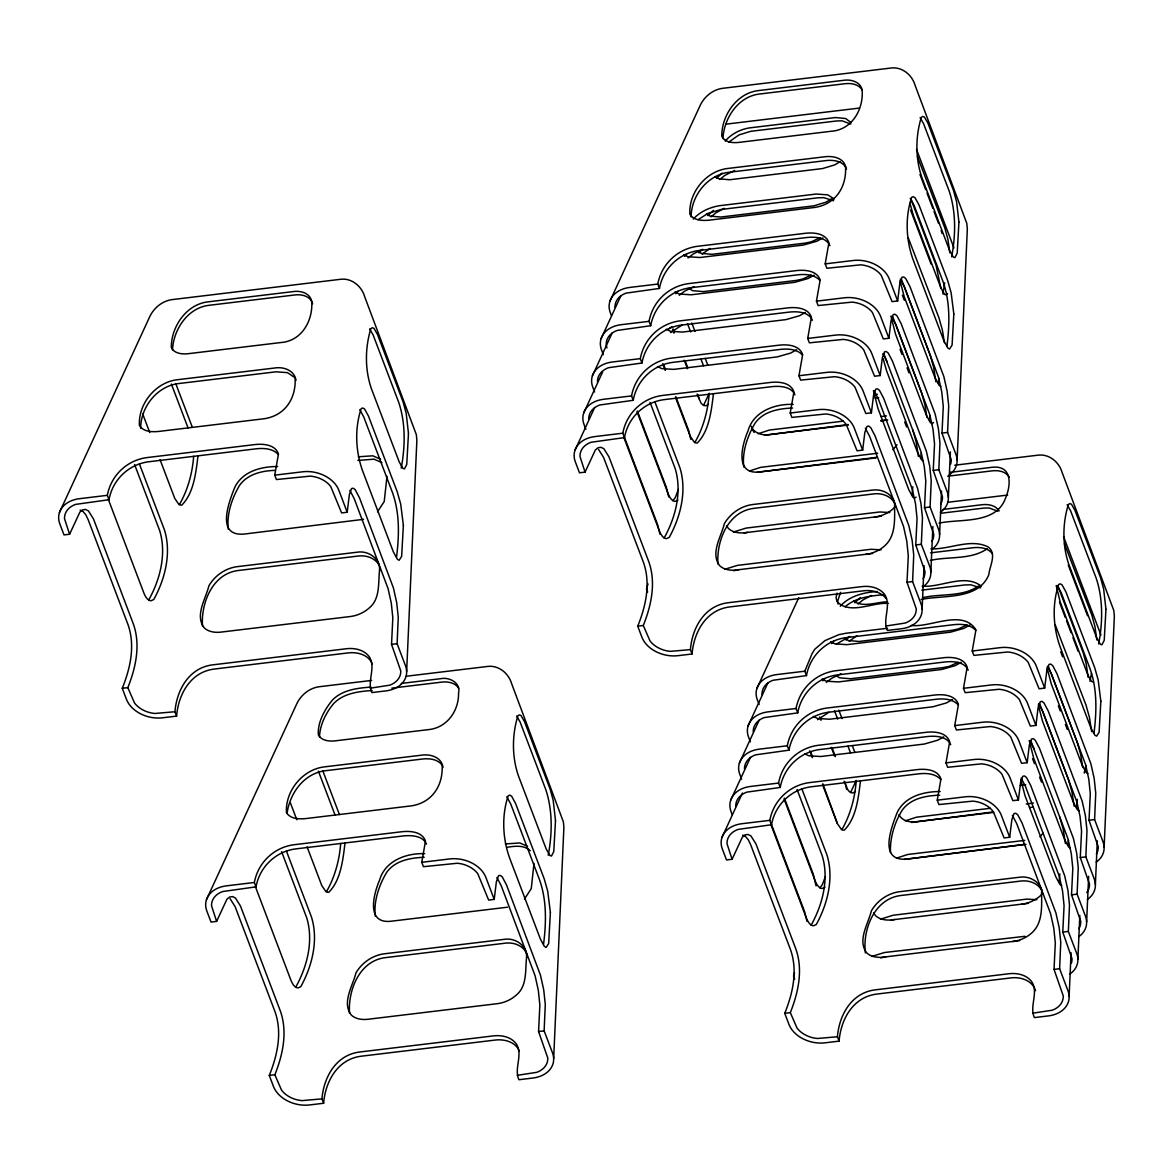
<?xml version="1.0" encoding="UTF-8"?>
<svg xmlns="http://www.w3.org/2000/svg" width="1173" height="1173" viewBox="0 0 1173 1173"><rect width="100%" height="100%" fill="white"/><g stroke="black" fill="none" stroke-linecap="round" stroke-linejoin="round"><path stroke-width="1.5" d="M442.118 764.913C443.379 786.775 430.843 804.135 408.776 806.174L305.303 818.637C298.69 819.209 290.376 818.945 286.447 812.669C285.083 790.969 302.883 768.945 325.068 766.805L421.562 755.177C430.476 753.77 441.678 757.259 443.057 767.494M406.65 671.411L416.87 440.212L416.356 434.714L364.524 296.27C361.577 286.168 351.592 277.928 340.757 279.277L171.976 299.628C161.786 301.08 153.238 308.44 149.235 317.78L59.427 512.557M553.671 1058.545L563.89 827.361L563.377 821.862L511.545 683.419C508.598 673.317 498.613 665.076 487.777 666.425L406.107 676.264M922.11 609.271L924.045 565.591M930.863 571.984L932.872 526.486M939.602 534.697L941.538 491.018M948.356 497.411L950.365 451.898M957.095 460.124L967.329 228.94L966.816 223.427L914.969 84.999C912.037 74.896 902.037 66.656 891.201 68.005L722.421 88.342C712.231 89.808 703.697 97.168 699.68 106.494L609.887 301.285M1069.131 996.42L1071.066 952.74M1077.884 959.133L1079.82 915.453M1086.623 921.846L1088.647 876.334M1095.377 884.559L1097.312 840.865M1104.116 847.273L1114.35 616.089L1113.837 610.576L1061.99 472.132C1059.058 462.045 1049.058 453.79 1038.222 455.153L954.749 465.212M198.002 455.769C195.92 472.499 193.882 493.1 181.698 505.211L179.19 504.815L174.806 498.525L160.041 459.64M345.023 842.918C342.941 859.648 340.903 880.249 328.719 892.36L326.211 891.964L321.827 885.674L307.062 846.789M713.477 393.644C711.381 410.374 709.357 430.975 697.173 443.086L694.665 442.69L690.281 436.4L675.516 397.515M860.498 780.778C858.416 797.523 856.378 818.124 844.193 830.235L841.686 829.839L837.302 823.549L822.537 784.664M193.662 456.282C192.46 472.851 187.841 489.874 179.601 504.243M340.683 843.431C339.481 860 334.862 877.023 326.622 891.392M80.131 510.094L83.063 511.545L85.79 514.771L88.122 519.58L127.989 624.564C135.438 645.561 130.335 668.302 122.256 688.287L126.42 699.255A29.472 21.701 13.2 0 0 162.636 717.788L176.595 716.116L174.924 711.732C176.8 689.563 189.308 667.422 213.178 664.798L346.885 648.684C354.979 647.833 363.967 649.827 369.158 656.572C376.43 667.51 366.621 681.308 371.914 692.569L385.858 690.897A29.472 21.701 13.2 0 0 405.447 665.619L397.119 643.713L398.263 617.247L396.694 602.629L393.424 587.952L359.51 497.851L355.243 489.742L353.249 488.217L351.533 488.54L349.363 494.551L347.193 512.249L341.622 512.924L330.771 486.59A23.519 17.316 13.2 0 0 310.317 476.121L276.417 479.537L274.746 475.153L278.456 453.951C275.318 444.684 263.69 443.673 255.362 444.523L148.414 457.411C127.901 459.435 111.083 474.918 107.344 495.329L109.001 499.713L75.571 504.405A23.519 17.316 13.2 0 0 64.515 518.671L69.588 534.258L64.016 534.917L59.852 523.964A29.472 21.701 13.2 0 1 79.441 498.701L107.344 495.329M230.084 898.694L235.143 906.714L275.01 1011.698C282.458 1032.695 277.356 1055.451 269.277 1075.436L273.441 1086.389A29.472 21.701 13.2 0 0 309.657 1104.937L323.616 1103.265L321.945 1098.881C323.821 1076.711 336.328 1054.571 360.199 1051.946L493.906 1035.832C502 1034.967 511.003 1036.976 516.179 1043.721C523.451 1054.659 513.642 1068.456 518.935 1079.717L532.879 1078.031A29.472 21.701 13.2 0 0 552.468 1052.767L544.14 1030.862L545.284 1004.396L543.715 989.777L540.445 975.1L506.531 884.985L502.264 876.891L500.27 875.366L498.554 875.688L496.384 881.7L494.214 899.398L488.642 900.072L477.792 873.724A23.519 17.316 13.2 0 0 457.353 863.255L423.438 866.686L421.767 862.302L425.476 841.1C422.339 831.833 410.711 830.821 402.383 831.672L295.435 844.56C274.922 846.583 258.104 862.052 254.365 882.477L256.022 886.861L222.591 891.553A23.519 17.316 13.2 0 0 211.551 905.82L216.609 921.391L211.037 922.066L206.873 911.113A29.472 21.701 13.2 0 1 226.462 885.85L254.365 882.477M709.122 394.157C707.935 410.726 703.301 427.749 695.076 442.118M856.158 781.306C854.956 797.875 850.322 814.883 842.097 829.267M598.538 449.42L603.596 457.441L643.464 562.424C650.912 583.421 645.81 606.177 637.731 626.162L641.88 637.115A29.472 21.701 13.2 0 0 678.111 655.663L692.055 653.991L690.398 649.607C692.261 627.438 704.768 605.297 728.653 602.673L862.346 586.559C870.454 585.694 879.442 587.702 884.618 594.447C891.905 605.385 882.081 619.183 887.375 630.444L901.333 628.757A29.472 21.701 13.2 0 0 920.908 603.494L912.594 581.588L913.738 555.122L912.169 540.504L908.899 525.827L874.985 435.711L870.718 427.617L868.724 426.092L866.994 426.415L864.838 432.426L862.668 450.124L857.082 450.799L846.246 424.45A23.519 17.316 13.2 0 0 825.792 413.981L791.878 417.412L790.221 413.028L793.93 391.826C790.793 382.559 779.165 381.548 770.837 382.398L663.874 395.286C643.376 397.31 626.558 412.779 622.804 433.204L624.476 437.588L591.045 442.28A23.519 17.316 13.2 0 0 579.99 456.546L585.063 472.118L579.477 472.792L575.327 461.839A29.472 21.701 13.2 0 1 594.902 436.576L622.804 433.204M922.916 586.867A29.472 21.701 13.2 0 0 929.661 566.207L921.333 544.287L922.477 517.836L920.908 503.217L917.638 488.54L883.724 398.424L879.457 390.33L877.463 388.806L875.747 389.128L873.577 395.14L871.407 412.837L865.835 413.512L854.985 387.163A23.519 17.316 13.2 0 0 834.546 376.694L800.631 380.125L798.96 375.741L802.669 354.539C799.531 345.273 787.904 344.261 779.576 345.111L672.628 358C652.115 360.023 635.297 375.492 631.558 395.917L633.215 400.301L599.784 404.993A23.519 17.316 13.2 0 0 588.743 419.26M931.655 549.565A29.472 21.701 13.2 0 0 938.4 528.92L930.086 507L931.23 480.549L929.661 465.93L926.391 451.253L892.462 361.137L888.21 353.044L886.216 351.519L884.486 351.841L882.331 357.838L880.161 375.551L874.574 376.225L863.724 349.877A23.519 17.316 13.2 0 0 843.284 339.408L809.37 342.839L807.713 338.454L811.423 317.253C808.285 307.986 796.658 306.974 788.329 307.825L681.366 320.713C660.868 322.736 644.05 338.205 640.297 358.63L641.968 363.014L608.538 367.706A23.519 17.316 13.2 0 0 597.482 381.973M940.409 512.278A29.472 21.701 13.2 0 0 947.154 491.634L938.825 469.713L939.969 443.262L938.4 428.629L935.13 413.966L901.216 323.851L896.949 315.757L894.955 314.232L893.24 314.555L891.069 320.552L888.899 338.264L883.328 338.924L872.477 312.59A23.519 17.316 13.2 0 0 852.023 302.121L818.124 305.552L816.452 301.168L820.162 279.966C817.024 270.699 805.396 269.687 797.068 270.523L690.12 283.426C669.607 285.45 652.789 300.918 649.05 321.343L650.707 325.727L617.277 330.419A23.519 17.316 13.2 0 0 606.221 344.686L606.91 347.956M949.148 474.992A29.472 21.701 13.2 0 0 955.892 454.332L947.579 432.426L948.722 405.975L947.154 391.342L943.884 376.665L909.955 286.564L905.688 278.47L903.709 276.945L901.978 277.268L899.823 283.265L897.653 300.977L892.067 301.637L881.216 275.303A23.519 17.316 13.2 0 0 860.777 264.834L826.862 268.265L825.205 263.881L828.915 242.679C825.777 233.412 814.15 232.386 805.822 233.236L698.859 246.139C678.361 248.163 661.543 263.632 657.789 284.057L659.461 288.441L626.03 293.133A23.519 17.316 13.2 0 0 614.975 307.399M742.626 835.103L745.559 836.554L748.286 839.795L750.617 844.589L790.485 949.573C797.933 970.57 792.831 993.326 784.752 1013.311L788.901 1024.264A29.472 21.701 13.2 0 0 825.132 1042.812L839.076 1041.125L837.419 1036.756C839.282 1014.586 851.789 992.446 875.674 989.807L1009.366 973.693C1017.475 972.842 1026.463 974.851 1031.639 981.596C1038.926 992.534 1029.102 1006.331 1034.395 1017.592L1048.354 1015.906A29.472 21.701 13.2 0 0 1067.929 990.642L1059.615 968.722L1060.759 942.271L1059.19 927.652L1055.92 912.975L1022.006 822.86L1017.739 814.766L1015.745 813.241L1014.015 813.563L1011.859 819.575L1009.689 837.273L1004.103 837.947L993.267 811.599A23.519 17.316 13.2 0 0 972.813 801.13L938.913 804.561L937.242 800.177L940.951 778.975C937.814 769.708 926.186 768.696 917.858 769.547L810.895 782.435C790.397 784.458 773.579 799.927 769.825 820.352L771.497 824.736L738.066 829.428A23.519 17.316 13.2 0 0 727.011 843.695L732.084 859.266L726.498 859.941L722.348 848.988A29.472 21.701 13.2 0 1 741.923 823.71L769.825 820.352M1069.937 974.001A29.472 21.701 13.2 0 0 1076.682 953.356L1068.354 931.435L1069.497 904.984L1067.929 890.351L1064.659 875.688L1030.744 785.573L1026.478 777.479L1024.484 775.954L1022.768 776.277L1020.598 782.274L1018.428 799.986L1012.856 800.66L1002.006 774.312A23.519 17.316 13.2 0 0 981.566 763.843L947.652 767.274L945.995 762.89L949.69 741.688C946.552 732.421 934.94 731.409 926.611 732.26L819.648 745.148C799.136 747.172 782.318 762.641 778.579 783.065L780.236 787.45L746.805 792.142A23.519 17.316 13.2 0 0 735.764 806.408M1078.676 936.714A29.472 21.701 13.2 0 0 1085.421 916.054L1077.107 894.149L1078.251 867.697L1076.682 853.064L1073.412 838.387L1039.498 748.286L1035.231 740.192L1033.237 738.667L1031.507 738.99L1029.351 744.987L1027.181 762.699L1021.595 763.359L1010.759 737.025A23.519 17.316 13.2 0 0 990.305 726.556L956.406 729.987L954.734 725.603L958.444 704.401C955.306 695.134 943.679 694.108 935.35 694.959L828.387 707.862C807.889 709.885 791.071 725.354 787.318 745.779L788.989 750.163L755.559 754.855A23.519 17.316 13.2 0 0 744.503 769.121M1087.43 899.427A29.472 21.701 13.2 0 0 1094.174 878.768L1085.846 856.862L1086.99 830.411L1085.421 815.778L1082.151 801.1L1048.237 710.999L1043.97 702.906L1041.976 701.381L1040.26 701.703L1038.09 707.7L1035.92 725.398L1030.349 726.072L1019.498 699.738A23.519 17.316 13.2 0 0 999.059 689.269L965.144 692.686L963.488 688.316L967.182 667.114C964.045 657.848 952.417 656.821 944.104 657.672L837.141 670.575C816.628 672.598 799.81 688.067 796.071 708.492L797.728 712.876L764.297 717.568A23.519 17.316 13.2 0 0 753.257 731.835M1096.168 862.14A29.472 21.701 13.2 0 0 1102.913 841.481L1094.6 819.575L1095.743 793.124L1094.174 778.491L1090.905 763.814L1056.976 673.713L1052.724 665.619L1050.729 664.094L1048.999 664.402L1046.844 670.413L1044.674 688.111L1039.087 688.786L1028.252 662.452A23.519 17.316 13.2 0 0 1007.798 651.983L973.883 655.399L972.226 651.03L975.936 629.828C962.534 608.508 930.116 628.054 911.142 625.414M370.243 688.184L389.715 685.179A23.519 17.316 13.2 0 0 400.77 670.912L391.533 644.388L392.823 617.907L391.313 603.274L388.072 588.597L354.158 498.496L349.877 490.387M517.264 1075.333L536.735 1072.327A23.519 17.316 13.2 0 0 547.791 1058.061L538.568 1031.522L539.859 1005.056L538.334 990.423L535.093 975.745L501.179 885.63L496.897 877.536M885.718 626.059L905.189 623.054A23.519 17.316 13.2 0 0 916.245 608.787L907.008 582.248L908.298 555.782L906.788 541.149L903.547 526.472L869.633 436.356L865.351 428.262M912.814 486.795L912.037 494.83M923.078 578.758A23.519 17.316 13.2 0 0 924.984 571.5L915.761 544.961L917.051 518.495L915.527 503.862L912.286 489.185L878.372 399.069L874.09 390.976M931.831 541.471A23.519 17.316 13.2 0 0 933.737 534.214L924.5 507.674L925.79 481.209L924.28 466.575L921.04 451.898L883.958 354.011M940.57 504.185A23.519 17.316 13.2 0 0 942.476 496.927L933.239 470.388L934.544 443.922L933.019 429.289L929.778 414.612L895.864 324.496L891.583 316.402M944.661 282.898L942.916 294.115M950.599 464.127A23.519 17.316 13.2 0 0 951.23 459.64L941.992 433.101L943.283 406.62L941.772 392.002L938.532 377.31L904.618 287.209L900.336 279.115M1032.739 1013.208L1052.21 1010.202A23.519 17.316 13.2 0 0 1063.266 995.936L1054.028 969.397L1055.319 942.931L1053.809 928.298L1050.568 913.62L1016.654 823.505L1012.372 815.411M1059.835 873.944L1059.058 881.964M1071.389 963.136A23.519 17.316 13.2 0 0 1072.005 958.649L1062.782 932.11L1064.072 905.644L1062.547 891.011L1059.307 876.334L1025.393 786.218L1021.111 778.124M1078.852 928.62A23.519 17.316 13.2 0 0 1080.758 921.362L1071.521 894.823L1072.811 868.343L1071.301 853.724L1068.06 839.032L1030.979 741.16M1077.327 799.37L1076.55 807.391M1086.711 892.609A23.519 17.316 13.2 0 0 1089.497 884.075L1080.274 857.536L1081.565 831.056L1080.04 816.423L1076.799 801.745L1042.885 711.644L1038.604 703.551M1096.344 854.032A23.519 17.316 13.2 0 0 1098.251 846.789L1089.013 820.25L1090.303 793.769L1088.793 779.136L1085.553 764.459L1051.638 674.358L1047.357 666.264M386.987 476.297L384.231 501.516L377.486 511.809M534.008 863.445L531.252 888.665L524.507 898.958M1091.476 673.449L1089.937 681.264M396.562 556.955C399.231 535.518 399.846 513.114 392.442 492.484L363.659 416.708L359.774 409.641M543.583 944.104C546.251 922.667 546.867 900.263 539.463 879.633L510.68 803.857L506.795 796.79M920.776 457.543L921.362 452.925M929.515 420.242L930.101 415.638M938.268 382.955L938.855 378.351M947.007 345.668C949.675 324.232 950.291 301.842 942.887 281.212L914.119 205.436L910.219 198.369M1067.797 844.677L1068.383 840.073M1085.875 765.5L1084.219 773.036M1094.042 732.817C1096.696 711.381 1097.327 688.991 1089.908 668.361L1061.14 592.585L1057.24 585.518M287.136 812.786C290.215 792.186 304.731 772.714 326.505 770.588L422.998 758.96C429.743 758.301 437.588 759.224 442.03 764.957M837.053 593.127L836.07 597.512L836.906 601.397C849.941 615.444 872.507 601.925 888.43 603.421M176.595 716.116C178.413 693.932 190.832 671.63 214.776 668.991L348.469 652.877C357.501 651.851 368.747 654.783 372.296 664.05M323.616 1103.265C325.449 1081.066 337.853 1058.779 361.797 1056.14L495.49 1040.026C504.522 1038.985 515.783 1041.932 519.316 1051.199M692.055 653.991C693.888 631.792 706.307 609.505 730.251 606.866L863.944 590.752C872.067 589.902 881.055 591.94 886.231 598.699M839.076 1041.125C840.909 1018.941 853.328 996.654 877.272 994.015L1010.965 977.901C1020.686 976.64 1032.445 980.496 1035.554 990.686M174.924 711.732L154.968 713.477A23.519 17.316 13.2 0 1 134.528 703.008L127.842 687.627C135.819 667.613 140.775 644.871 133.341 623.919L93.473 518.935L88.43 510.9L85.512 509.434L82.609 509.859L79.881 512.117L69.588 534.258M401.21 468.1C405.242 446.649 405.741 423.497 398.776 402.5L373.131 334.95L369.656 328.909M321.945 1098.881L301.989 1100.626A23.519 17.316 13.2 0 1 281.549 1090.157L274.863 1074.761C282.84 1054.747 287.796 1032.02 280.362 1011.053L240.494 906.069L235.45 898.034L232.547 896.583L229.629 897.008L226.902 899.266L216.609 921.391M548.231 855.249C552.263 833.798 552.762 810.646 545.797 789.649L520.152 722.099L516.692 716.043M690.398 649.607L670.443 651.352A23.519 17.316 13.2 0 1 649.989 640.883L643.303 625.488C651.279 605.488 656.25 582.746 648.816 561.794L608.934 456.796L603.904 448.76L600.987 447.309L598.069 447.734L595.356 449.992L585.063 472.118M951.655 256.828C955.687 235.377 956.186 212.225 949.236 191.228L923.576 123.664L920.116 117.623M837.419 1036.756L817.464 1038.486A23.519 17.316 13.2 0 1 797.01 1028.017L790.323 1012.636C798.3 992.622 803.27 969.895 795.837 948.928L755.969 843.944L750.925 835.909L748.007 834.458L745.09 834.868L742.377 837.141L732.084 859.266M1098.676 643.977C1102.708 622.526 1103.207 599.359 1096.256 578.362L1070.597 510.812L1067.137 504.771M648.053 583.949L646.47 588.875L647.657 592.013M678.375 489.434L675.281 497.572L672.862 500.71M709.225 393.278L703.815 404.832M794.546 972.74L793.491 976.024L794.678 979.147M825.396 876.583L822.302 884.721L819.898 887.858M856.246 780.412L850.836 791.98M109.001 499.713C112.681 479.258 129.441 463.643 149.997 461.619L256.96 448.716C264.365 448.042 272.913 448.599 278.265 454.45M256.022 886.861C259.702 866.407 276.476 850.792 297.018 848.753L403.981 835.865C411.884 835.176 422.837 835.763 426.488 844.105M659.461 288.441C663.141 267.972 679.9 252.356 700.457 250.333L807.42 237.445C815.308 236.741 826.276 237.342 829.927 245.685M650.707 325.727C654.387 305.259 671.147 289.643 691.703 287.62L798.666 274.731C806.071 274.057 814.619 274.614 819.971 280.45M641.968 363.014C645.649 342.56 662.408 326.93 682.965 324.906L789.928 312.018C797.816 311.329 808.784 311.915 812.434 320.258M633.215 400.301C636.895 379.847 653.669 364.231 674.211 362.193L781.174 349.305C788.579 348.63 797.127 349.187 802.479 355.023M624.476 437.588C628.156 417.133 644.915 401.518 665.472 399.48L772.435 386.591C780.324 385.902 791.291 386.489 794.942 394.832M761.995 694.533A23.519 17.316 13.2 0 1 773.051 680.267L806.481 675.589C810.162 655.12 826.921 639.505 847.478 637.482L954.441 624.593C961.845 623.919 970.394 624.476 975.731 630.312M840.513 592.35L837.581 601.514L838.152 604.11M797.728 712.876C801.408 692.407 818.182 676.792 838.739 674.768L945.687 661.88C953.59 661.176 964.543 661.777 968.194 670.12M788.989 750.163C792.669 729.694 809.429 714.078 829.985 712.055L936.948 699.167C944.353 698.492 952.901 699.049 958.238 704.885M780.236 787.45C783.916 766.981 800.69 751.365 821.247 749.342L928.195 736.453C936.098 735.764 947.051 736.351 950.702 744.694M771.497 824.736C775.177 804.282 791.936 788.652 812.493 786.628L919.456 773.74C926.861 773.066 935.409 773.623 940.746 779.459M806.481 675.589L804.81 671.205L811.98 653.845L814.751 649.255L824.927 640.634L838.739 634.71L845.88 633.273L887.58 628.259M206.448 899.706L296.256 704.929C300.259 695.589 308.807 688.228 318.997 686.762L371.621 680.428M601.133 338.572L620.928 295.655M592.394 375.859L612.174 332.941M583.641 413.145L602.673 371.885M574.902 450.432L594.682 407.515M756.908 688.434L798.769 597.644M748.154 725.72L767.948 682.803M739.415 763.007L759.195 720.09M730.662 800.294L750.456 757.377M721.923 837.581L742.465 793.007M148.648 600.121C160.115 579.638 166.83 553.641 159.616 530.445L134.572 464.493M295.669 987.27C307.15 966.787 313.851 940.79 306.637 917.594L281.593 851.642M664.123 537.996C675.589 517.513 682.29 491.516 675.091 468.32L650.033 402.368M811.144 925.145C822.61 904.647 829.311 878.665 822.112 855.469L797.068 789.517M892.961 449.684L896.993 444.816M1039.982 836.833L1043.002 833.182M725.251 141.053C731.365 133.971 740.178 129.382 749.371 127.916L835.411 117.549L845.63 118.517L851.261 122.74M716.512 178.34L722.143 173.105M707.759 215.627L713.404 210.392M699.02 252.913L700.97 250.685M854.78 602.775L860.425 597.541M846.041 640.062L847.991 637.833M895.556 506.179L893.342 508.642A24.457 16.539 -23.7 0 1 874.501 517.117M1042.577 893.327L1040.363 895.791A24.457 16.539 -23.7 0 1 1021.522 904.251M693.228 219.087C700.076 211.639 709.826 207.225 719.738 205.671L816.247 194.044L827.771 194.85L834.223 198.97M684.489 256.388L686.557 254.145M675.736 293.675L677.818 291.432M840.249 606.236C849.619 595.825 864.002 592.321 877.492 591.515M831.51 643.522L833.592 641.294M822.757 680.809L824.839 678.581M947.505 293.558L946.171 294.907L944.558 294.364L940.922 287.942L913.18 214.908L909.999 203.369M728.506 142.256L738.99 134.924L750.676 131.317L836.701 120.951L842.111 120.834L850.777 124.074M719.753 179.542L724.665 175.51L734.65 170.437M711.014 216.829L715.926 212.797L724.43 208.31M702.26 254.116L709.958 248.441M858.035 603.978L862.947 599.946L871.451 595.459M849.296 641.264L856.979 635.575M698.096 219.674L708.199 213.237L721.19 209.454L817.684 197.826L823.783 197.651L833.622 200.759M688.023 257.972L693.346 253.896L702.715 249.306M679.27 295.259L684.592 291.183L693.961 286.593M670.531 332.56L681.968 325.112M845.117 606.822C855.821 597.292 870.659 595.884 884.295 594.667M836.378 644.109L849.736 636.455M826.291 682.407L831.613 678.331L840.982 673.742M817.552 719.694L828.988 712.246M669.065 328.719L671.733 326.695M933.576 422.559L932.11 423.57L930.336 422.603L926.318 415.154L895.468 333.909L890.937 316.08M916.084 497.132L914.632 498.144L912.843 497.176L908.826 489.728L877.976 408.483L873.445 390.653M708.419 404.274L705.911 405.799L703.404 405.403L701.058 403.116L697.099 394.04M855.44 791.423L852.947 792.948L850.425 792.552L848.079 790.265L844.12 781.189M840.205 161.595L834.795 164.865L822.625 168.545L729.621 179.748L718.917 178.824L715.222 176.654M831.452 198.882L826.041 202.152L813.886 205.832L720.882 217.034L710.178 216.125L706.483 213.941M820 237.811L811.291 241.814L805.133 243.119L712.128 254.321L701.425 253.412L697.744 251.227M811.261 275.098L802.552 279.101L796.394 280.406L703.389 291.608L692.686 290.699L688.991 288.514M987.226 548.744C970.672 560.151 948.972 556.163 930.306 560.43M978.473 586.031C962.476 597.16 941.464 593.45 923.342 597.497M967.021 624.945L958.312 628.963L952.153 630.268L859.149 641.47L848.446 640.546L844.765 638.376M958.282 662.246L949.573 666.249L943.415 667.554L850.41 678.756L839.707 677.847L836.012 675.663M822.889 237.87L816.936 241.198L803.461 245.025L699.988 257.503L687.979 256.74L683.756 254.629M814.135 275.156L808.182 278.485L794.722 282.326L691.249 294.79L679.24 294.027L675.003 291.916M805.396 312.443L799.443 315.772L785.969 319.613L682.495 332.076L670.487 331.314L666.264 329.202M796.643 349.73L790.69 353.058L777.23 356.9L673.757 369.363L661.748 368.601L657.51 366.504M969.91 625.004L963.957 628.347L950.482 632.174L847.009 644.651L835 643.889L830.777 641.778M961.156 662.305L955.203 665.634L941.743 669.46L838.27 681.938L826.261 681.176L822.024 679.064M952.417 699.592L946.464 702.92L932.99 706.762L829.516 719.225L817.508 718.462L813.285 716.351M943.664 736.879L937.711 740.207L924.251 744.049L820.777 756.512L808.769 755.749L804.531 753.638M677.979 500.094L675.369 501.296A24.457 9.12 87 0 1 667.921 493.159L637.071 411.899M825 887.243L822.39 888.445A24.457 9.12 87 0 1 814.942 880.293L784.092 799.048M758.227 433.702L769.429 430.051L843.255 421.151M749.488 470.989L760.69 467.338L877.712 453.233M905.263 820.851L916.465 817.2L990.276 808.3M896.509 858.137L907.711 854.487L1024.733 840.381M733.433 532.029L746.145 528.085L879.838 511.971L889.823 512.557M724.694 569.316L737.392 565.386L871.099 549.272L881.07 549.844M880.468 919.177L893.166 915.233L1026.859 899.119L1036.844 899.706M871.715 956.464L884.413 952.52L1024.967 936.303M363.542 519.331L244.233 534.067C215.377 536.691 229.043 501.78 234.747 487.411C242.503 471.311 261.212 466.458 277.678 466.517M887.756 419.919L881.084 421.078M1026.038 844.355L906.729 859.091C877.873 861.715 891.539 826.804 897.228 812.434C904.999 796.335 923.708 791.482 940.174 791.54M764.444 435.33L848.284 424.509M757.303 472.25L877.345 457.235M911.48 822.478L993.502 811.877M904.339 859.398L1024.366 844.384M744.181 533.085L747.744 532.293M733.668 570.767L738.99 569.579M891.201 920.233L894.764 919.441M880.688 957.916L886.011 956.728M726.38 124.103L858.871 108.136M657.789 284.057L629.886 287.414A29.472 21.701 13.2 0 0 610.312 312.692L611.5 315.816M825.205 263.881L853.108 260.509A29.472 21.701 13.2 0 1 889.325 279.057L897.653 300.977M649.05 321.343L621.147 324.701A29.472 21.701 13.2 0 0 601.558 349.979L603.347 354.671M816.452 301.168L844.355 297.795A29.472 21.701 13.2 0 1 880.586 316.343L888.899 338.264M640.297 358.63L612.394 361.988A29.472 21.701 13.2 0 0 592.82 387.266L594.594 391.958M807.713 338.454L835.616 335.097A29.472 21.701 13.2 0 1 871.832 353.63L880.161 375.551M631.558 395.917L603.655 399.275A29.472 21.701 13.2 0 0 584.066 424.553L585.855 429.245M798.96 375.741L826.862 372.384A29.472 21.701 13.2 0 1 863.093 390.932L871.407 412.837M358.337 456.796L372.809 455.813L380.58 459.229M793.153 404.392C774.679 403.673 753.315 411.547 747.978 431.034C741.996 444.787 734.122 475.05 759.708 471.942L875.967 457.939M873.812 394.671L877.389 394.245M275.391 470.358C262.136 470.74 247.796 473.892 239.6 485.299C231.961 498.129 226.448 514.243 228.31 529.184M357.838 460.417L374.084 459.186L381.87 462.631M792.655 408.013C778.887 408.556 763.638 411.151 755.075 423.174C747.436 436.004 741.908 452.118 743.785 467.059M875.102 398.087L878.68 397.647M274.746 475.153L302.649 471.795A29.472 21.701 13.2 0 1 338.88 490.343L347.193 512.249M790.221 413.028L818.124 409.67A29.472 21.701 13.2 0 1 854.34 428.218L862.668 450.124M881.055 416.591L886.451 415.946M880.688 420.608L886.099 419.949M848.387 425.022L768.462 434.655C761.658 435.506 753.858 432.984 751.16 426.166M941.992 433.101L947.579 432.426M933.239 470.388L938.825 469.713M949.954 472.367L991.17 467.397C1012.079 464.493 1011.625 484.156 1005.334 498.672C995.54 524.639 960.13 518.525 939.045 523.143M947.667 476.209L992.475 470.813C998.619 470.153 1005.686 471.458 1009.22 477.044M947.813 502.279L1007.695 495.065M924.5 507.674L930.086 507M881.436 516.179L745.163 532.703A24.457 16.539 -23.7 0 1 728.506 528.51L726.571 525.812M943.004 509.449L982.431 504.683C988.546 504.038 995.642 505.358 999.176 510.915M940.702 513.275L983.722 508.1L989.147 507.982L997.798 511.223M915.761 544.961L921.333 544.287M872.683 553.465L736.409 569.99A24.457 16.539 -23.7 0 1 719.767 565.797C710.002 553.377 721.204 536.75 724.386 523.627C730.207 513.657 740.486 506.369 751.937 504.625L872.565 490.094C881.759 488.804 892.257 493.54 894.603 503.114C894.413 517.542 896.627 535.343 884.589 545.929A24.457 16.539 -23.7 0 1 865.747 554.404M930.907 548.847C949.514 549.668 970.1 538.158 987.945 546.809C997.358 553.583 989.587 566.002 988.78 574.843C978.077 600.517 942.667 594.828 921.113 599.491M930.556 552.85L973.443 547.688C980.203 547.029 988.047 547.938 992.475 553.685M391.533 644.388L397.119 643.713M907.008 582.248L912.594 581.588M922.169 586.133C940.849 587.864 964.587 573.069 981.244 586.119M921.817 590.136L964.705 584.975L970.804 584.799L980.643 587.908M122.256 688.287L127.842 687.627M637.731 626.162L643.303 625.488M887.58 601.808C876.539 601.866 863.592 608.025 853.504 601.089M370.815 687.099C357.296 688.067 342.589 689.827 332.516 699.958C324.716 709.416 317.516 722.231 318.338 734.65C321.299 740.75 328.939 741.483 334.935 740.881L427.94 729.679C446.59 728.169 458.936 711.19 458.555 693.023C460.96 682.877 449.42 676.85 440.725 678.683L401.298 683.434M372.12 690.516C358.601 691.44 343.85 693.184 333.821 703.389C326.079 712.539 319.789 724.987 319.525 736.937M391.826 688.14L442.016 682.085C448.159 681.44 455.241 682.73 458.775 688.331M804.81 671.205L776.907 674.563A29.472 21.701 13.2 0 0 757.333 699.841L759.107 704.533M972.226 651.03L1000.129 647.657A29.472 21.701 13.2 0 1 1036.345 666.205L1044.674 688.111M796.071 708.492L768.168 711.85A29.472 21.701 13.2 0 0 748.579 737.128L750.368 741.82M963.488 688.316L991.376 684.944A29.472 21.701 13.2 0 1 1027.607 703.492L1035.92 725.398M787.318 745.779L759.415 749.136A29.472 21.701 13.2 0 0 739.84 774.415L741.615 779.107M954.734 725.603L982.637 722.231A29.472 21.701 13.2 0 1 1018.853 740.779L1027.181 762.699M778.579 783.065L750.676 786.423A29.472 21.701 13.2 0 0 731.087 811.701L732.275 814.824M945.995 762.89L973.898 759.518A29.472 21.701 13.2 0 1 1010.114 778.066L1018.428 799.986M424.699 853.665C406.239 852.947 384.861 860.821 379.524 880.307C373.542 894.061 365.683 924.324 391.254 921.216L507.528 907.198M505.358 843.944L519.83 842.947L527.601 846.378M424.201 857.287C410.433 857.83 395.198 860.425 386.621 872.448C378.982 885.278 373.469 901.392 375.331 916.333M506.648 847.346C514.566 846.129 523.876 844.663 530.284 850.733M939.676 795.162C925.908 795.705 910.673 798.285 902.096 810.323C894.53 822.64 889.764 838.138 890.498 852.522M1020.334 785.441L1025.701 784.796M421.767 862.302L449.67 858.944A29.472 21.701 13.2 0 1 485.901 877.492L494.214 899.398M937.242 800.177L965.144 796.819A29.472 21.701 13.2 0 1 1001.361 815.352L1009.689 837.273M1026.272 803.96L1033.472 803.094M1029.513 807.537L1033.12 807.097M993.59 812.39L915.483 821.804C909.324 822.434 901.846 820.748 899.017 814.663M1089.013 820.25L1094.6 819.575M1080.274 857.536L1085.846 856.862M1071.521 894.823L1077.107 894.149M1028.457 903.327L892.184 919.852A24.457 16.539 -23.7 0 1 875.527 915.658L873.592 912.961M1062.782 932.11L1068.354 931.435M1019.718 940.614L883.43 957.139A24.457 16.539 -23.7 0 1 866.788 952.945C857.023 940.511 868.225 923.899 871.407 910.776C877.228 900.805 887.506 893.518 898.973 891.773L1019.586 877.228C1029.791 875.659 1040.583 881.905 1042.401 892.492M538.568 1031.522L544.14 1030.862M1054.028 969.397L1059.615 968.722M269.277 1075.436L274.863 1074.761M784.752 1013.311L790.323 1012.636M1093.192 682.041L1091.579 681.513L1087.943 675.091L1060.216 602.057L1056.199 585.562M940.863 386.284L939.089 385.316L935.057 377.867L904.207 296.622L899.999 280.538M923.371 460.857L921.597 459.889L917.565 452.441L886.715 371.196L883.137 358.63M1087.884 773.432L1086.11 772.464L1082.078 765.016L1051.228 683.756L1047.02 667.686M1079.145 810.719L1077.357 809.751L1073.339 802.303L1042.489 721.058L1038.281 704.973M1070.392 848.006L1068.618 847.038L1064.6 839.589L1033.736 758.345L1029.22 740.515M1061.653 885.292L1059.864 884.325L1055.847 876.876L1024.997 795.631L1020.789 779.561M1041.052 889.237C1036.727 882.697 1028.545 880.19 1021.023 881.026L900.409 895.556C874.193 898.958 862.448 929.925 865.395 952.931M378.556 564.213C374.246 557.674 366.049 555.166 358.527 556.002L237.914 570.547C212.181 573.934 200.803 603.479 202.518 626.25M862.199 89.896C858.665 84.309 851.598 83.019 845.454 83.664L759.415 94.031C737.978 96.567 723.932 118.444 722.949 138.517M882.844 353.689L887.125 361.783M1029.865 740.837L1034.146 748.931M752.523 429.773L754.195 432.5M917.447 156.683L944.822 227.987L947.872 239.145L949.807 252.811M1064.468 543.817L1091.843 615.136L1094.893 626.279L1096.828 639.945M908.269 237.855L938.972 317.912L942.403 330.097L944.397 342.692M1055.289 625.004L1085.993 705.061L1089.424 717.246L1091.638 731.659M895.38 505.343C892.638 496.575 882.507 492.807 874.002 493.877L753.389 508.408C727.656 511.809 716.278 541.354 717.979 564.125M526.941 954.617C524.199 945.849 514.067 942.08 505.548 943.151L384.935 957.681C359.202 961.083 347.838 990.628 349.539 1013.384M846.495 169.073C843.783 161.097 833.724 159.763 826.422 160.54L729.929 172.167C707.862 174.308 691.161 195.598 691.132 216.961M296.036 380.36C294.452 370.316 283.602 366.475 274.541 368.029L178.032 379.656C155.862 381.797 138.062 403.82 139.426 425.52C143.355 431.796 151.669 432.06 158.282 431.488L261.755 419.025C283.822 416.987 296.358 399.626 295.097 377.765L287.502 372.647L275.978 371.812L179.484 383.454C157.402 385.58 140.701 406.884 140.672 428.248M916.538 149.455L953.957 247.958M1063.559 536.604L1100.978 635.106M919.969 174.469L925.732 189.659M927.022 193.046L932.799 208.251M934.075 211.624L938.561 223.442M1068.266 564.99L1087.518 615.664M911.069 199.41L936.083 265.274L940.863 288.367M1058.09 586.559L1083.104 652.423L1086.154 663.581L1088.089 677.232M910.585 210.07L931.098 264.116M1059.527 602.277L1065.289 617.482M1066.58 620.854L1071.066 632.672M1072.987 637.745L1078.119 651.25M1060.7 651.763L1062.621 656.807M901.45 279.438L930.218 355.199L933.664 367.384L935.878 381.797M1048.471 666.572L1077.239 742.348L1080.685 754.532L1082.664 767.127M902.374 295.171L904.295 300.215M1058.354 705.882L1060.275 710.941M1065.392 724.415L1067.298 729.459M892.697 316.725L921.479 392.486L924.91 404.67L926.905 417.265M1039.718 703.859L1068.5 779.634L1071.931 791.819L1074.16 806.232M900.028 349.29L901.949 354.349M907.066 367.809L908.972 372.867M904.706 421.943L906.626 426.987M1032.548 758.579L1034.469 763.623M1039.586 777.098L1041.507 782.142M691.821 323.03L695.017 331.475M705.281 358.498L707.847 365.258M838.842 710.178L842.038 718.624M852.302 745.647L854.868 752.392M687.481 323.557L690.677 332.003M700.941 359.026L703.507 365.771M834.502 710.706L837.698 719.137M847.962 746.16L850.528 752.919M672.994 328.895L674.284 332.282M685.208 361.035L687.774 367.794M832.229 748.183L835.44 756.629M672.701 329.789L673.991 333.176M684.255 360.228L687.466 368.674M819.722 716.938L821.012 720.325M831.276 747.377L834.487 755.823M663.61 364.495L665.531 369.568M675.809 396.635L688.654 430.462L690.809 439.42M810.631 751.644L812.552 756.717M822.83 783.769L837.302 823.226M662.672 363.703L665.238 370.463M809.693 750.852L812.259 757.611M654.857 401.782L679.915 467.748C687.114 490.886 680.589 516.853 669.24 537.381L666.616 538.583A24.457 9.12 87 0 1 659.182 530.445L623.816 437.338M801.892 788.93L826.936 854.897C834.135 878.034 827.61 904.002 816.261 924.529L813.637 925.732A24.457 9.12 87 0 1 806.203 917.579L770.852 824.487M637.364 411.005L666.308 487.206L668.757 496.956M784.385 798.153L813.329 874.354L816.085 885.894M624.124 436.444L657.554 524.492L660.003 534.243M771.145 823.593L804.575 911.641L807.024 921.391M175.701 383.468L192.372 427.383M322.722 770.617L339.408 814.531M171.361 383.996L188.047 427.896M318.382 771.13L335.067 815.044M142.71 413.996L149.777 432.588M290.376 802.831L296.798 819.736M139.396 463.907L164.44 529.873C171.654 553.011 165.114 578.978 153.766 599.506L151.156 600.708A24.457 9.12 87 0 1 143.707 592.57L108.356 499.463M286.417 851.055L311.461 917.022C318.675 940.16 312.135 966.127 300.787 986.654L298.177 987.857A24.457 9.12 87 0 1 290.728 979.719L255.377 886.612M312.619 303.748C310.742 296.197 301.813 294.1 294.995 294.936L208.955 305.317C187.519 307.839 173.472 329.73 172.504 349.789M1059.747 816.921L1063.193 829.106L1065.407 843.519M912.726 429.773L916.172 441.957L918.386 456.37M941.142 230.451L942.139 233.559M844.839 781.717L846.583 789.268M697.818 394.568L699.035 398.791M1041.624 890.263C1041.433 904.691 1043.647 922.491 1031.61 933.078A24.457 16.539 -23.7 0 1 1012.783 941.538M403.365 525.343L401.65 556.339L399.157 560.269L397.383 559.301L393.351 551.853L362.501 470.608C355.522 450.887 354.583 428.438 361.181 408.615L362.78 407.969L364.612 409.069L368.483 416.136L397.266 491.912L400.697 504.082L403.365 525.343M550.386 912.491L548.671 943.488L546.178 947.417L544.404 946.45L540.372 939.001L509.522 857.756C502.543 838.035 501.604 815.587 508.202 795.763L509.8 795.103L511.633 796.218L515.504 803.285L544.287 879.046L547.718 891.231L550.386 912.491M953.825 314.056L952.095 345.053L949.602 348.997L947.828 348.029L943.81 340.581L912.961 259.321C905.981 239.615 905.043 217.152 911.641 197.328L913.239 196.683L915.057 197.782L918.943 204.85L947.711 280.626L951.142 292.81L953.825 314.056M1100.846 701.205L1099.116 732.201L1096.638 736.145L1094.849 735.178L1090.831 727.729L1059.981 646.47C1053.002 626.763 1052.064 604.3 1058.662 584.477L1060.26 583.831L1062.093 584.931L1065.964 591.998L1094.732 667.774L1098.177 679.944L1100.846 701.205M408.468 433.438L406.752 464.435L404.465 468.892L402.838 468.35L399.216 461.927L371.474 388.893C364.774 369.656 364.964 348.014 370.844 328.675L372.31 327.707L373.982 328.381L377.471 334.422L403.116 401.972L406.166 413.131L408.468 433.438M555.503 820.572L553.773 851.569L551.486 856.041L549.873 855.498L546.237 849.076L518.495 776.042C511.809 756.805 511.985 735.163 517.865 715.823L519.331 714.856L521.003 715.53L524.492 721.571L550.137 789.121L553.187 800.279L555.503 820.572M958.928 222.152L957.212 253.148L954.91 257.62L953.297 257.078L949.661 250.655L921.934 177.622C915.233 158.384 915.424 136.728 921.289 117.403L922.77 116.42L924.427 117.109L927.916 123.15L953.576 190.7L956.611 201.859L958.928 222.152M1105.948 609.3L1104.233 640.297L1101.931 644.754L1100.318 644.212L1096.696 637.804L1068.955 564.77C1062.254 545.533 1062.445 523.876 1068.31 504.551L1069.791 503.569L1071.462 504.243L1074.937 510.284L1100.597 577.849L1103.646 588.993L1105.948 609.3M845.542 166.493C846.803 188.34 834.267 205.7 812.215 207.738L708.741 220.216C702.128 220.788 693.815 220.524 689.885 214.248C688.507 192.548 706.307 170.51 728.492 168.384L824.986 156.742C832.742 155.804 843.358 157.681 845.542 166.493M311.739 301.578C313.03 320.874 301.534 341.064 280.919 342.531L187.915 353.733C181.918 354.334 174.278 353.601 171.317 347.501C171.126 327.018 186.082 304.54 207.665 301.901L293.705 291.534C300.962 290.479 310.405 293.353 311.739 301.578M862.184 90.306C863.489 109.588 851.994 129.778 831.378 131.244L738.374 142.461C732.377 143.047 724.723 142.329 721.776 136.215C721.586 115.746 736.527 93.268 758.125 90.629L844.149 80.248C851.422 79.207 860.85 82.081 862.184 90.306M379.524 570.679C378.102 583.392 380.316 598.963 369.114 608.054A24.457 16.539 -23.7 0 1 350.287 616.529L220.949 632.115A24.457 16.539 -23.7 0 1 204.293 627.922C194.542 615.502 205.73 598.875 208.926 585.752C214.747 575.782 225.011 568.494 236.477 566.75L357.091 552.219C368.19 550.254 380.741 558.612 379.524 570.679M526.545 957.813C525.123 970.54 527.337 986.112 516.149 995.203A24.457 16.539 -23.7 0 1 497.308 1003.677L367.97 1019.264A24.457 16.539 -23.7 0 1 351.313 1015.07C341.563 1002.651 352.75 986.024 355.947 972.901C361.768 962.93 372.046 955.643 383.498 953.898L504.111 939.368C515.211 937.403 527.762 945.761 526.545 957.813"/></g></svg>
